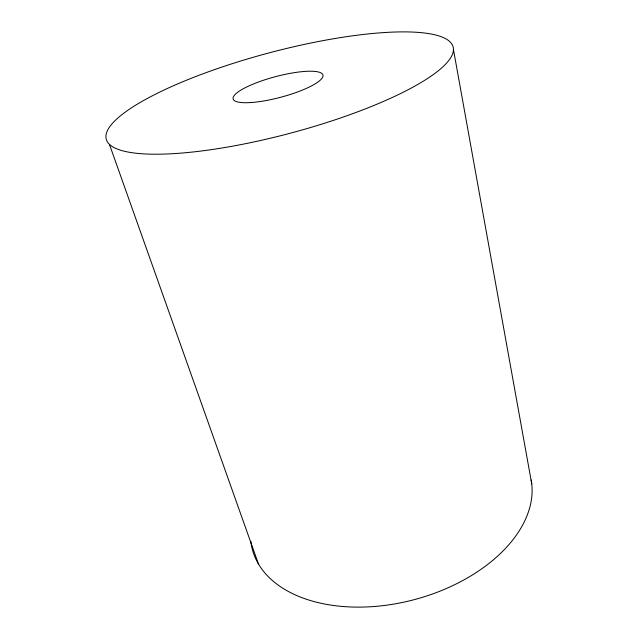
<?xml version="1.0" encoding="UTF-8"?>
<svg xmlns="http://www.w3.org/2000/svg" width="638" height="638" viewBox="0 0 638 638"><rect width="100%" height="100%" fill="white"/><g stroke="black" fill="none" stroke-linecap="round" stroke-linejoin="round"><path stroke-width="0.96" d="M109.433 144.371L258.422 563.896M453.443 49.461A179.477 41.542 -14.9 0 1 192.78 152.004A179.477 41.542 -14.9 0 1 192.788 77.692A179.477 41.542 -14.9 0 1 453.443 49.461L531.749 483.883M531.175 479.935A143.741 90.102 -14.9 0 1 404.508 602.009A143.741 90.102 -14.9 0 1 250.822 541.263M251.021 102.535A46.47 10.623 -14.9 0 0 322.716 77.078A46.47 10.623 -14.9 0 0 260.424 81.305A46.47 10.623 -14.9 0 0 251.021 102.535"/></g></svg>
